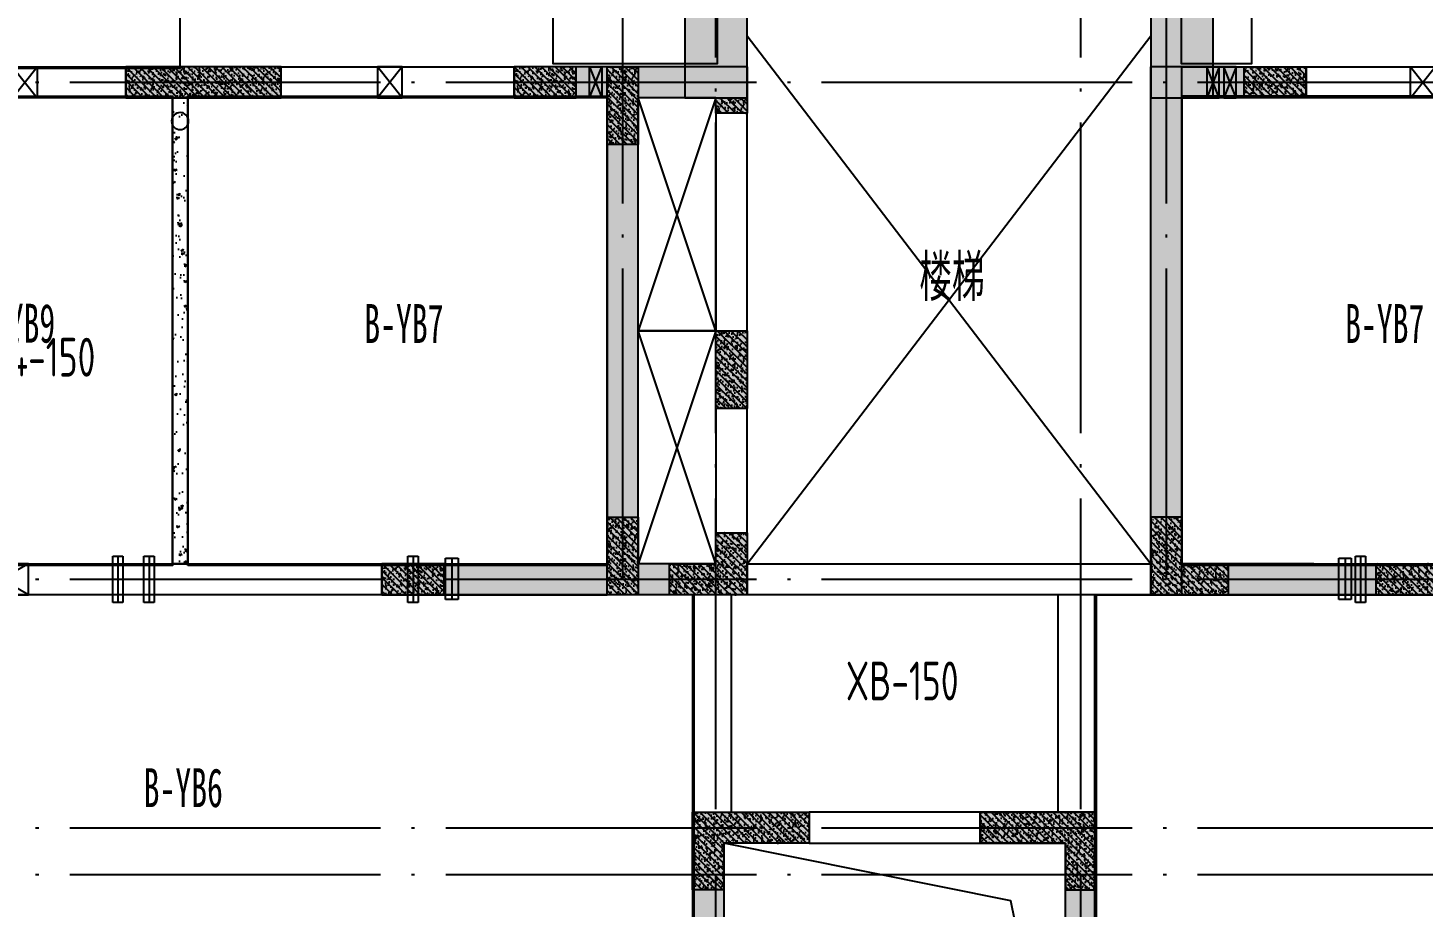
# Model space of a CAD drawing. Extents: x -3200781797 to -8106663, y 494714 to 1244925.
# Drawn here: x -8144930 to -8135948, y 689690 to 695351 of the extents above; entities that cross this region are included whole.
import ezdxf
from ezdxf.enums import TextEntityAlignment as Align
from ezdxf.xclip import XClip

# ---------------------------------------------------------------- set-up
doc = ezdxf.new("R2010")
doc.units = 0
doc.header["$LTSCALE"] = 1000
doc.header["$MEASUREMENT"] = 0
doc.header["$XCLIPFRAME"] = 0
for name, pattern in [('120-墙体$0$CENTER2', [1.125, 0.75, -0.125, 0.125, -0.125]), ('120-墙体$0$CONTINOUS', [0]), ('125-墙体$0$CENTER2', [1.125, 0.75, -0.125, 0.125, -0.125]), ('125-墙体$0$CONTINOUS', [0]), ('125-核心筒-首层南入$0$CONTINOUS', [0]), ('3#-轴线$0$DOTE', [2.42, 2, -0.2, 0.02, -0.2]), ('3#4#5#$0$DASH', [0.35, 0.25, -0.1])]:
    doc.linetypes.add(name, pattern=pattern)
for name, color, linetype in [('120-墙体$0$DUCT-排烟中心线', 5, '120-墙体$0$CENTER2'), ('120-墙体$0$DUCT-排烟管', 2, 'Continuous'), ('120-墙体$0$DUCT-送风中心线', 5, '120-墙体$0$CENTER2'), ('120-墙体$0$DUCT-送风管', 4, 'Continuous'), ('120-墙体$0$S-SLAB-HOLE', 5, 'Continuous'), ('120-墙体$0$S-WALL', 40, 'Continuous'), ('120-墙体$0$S-WALL-BEAM', 120, 'Continuous'), ('120-墙体$0$S-WALL-COLU', 252, '120-墙体$0$CONTINOUS'), ('120-墙体$0$S-WALL-COLU-HATC', 16, 'Continuous'), ('120-墙体$0$S-WALL-HATC', 253, 'Continuous'), ('120-墙体$0$提结构条件', 7, 'Continuous'), ('120-墙体$0$暖-首层和标准层暖通套管_TZ$0$H-暖洞-剪力墙', 6, 'Continuous'), ('120-墙体$0$暖-首层和标准层暖通套管_TZ$0$H-暖洞-穿梁', 3, 'Continuous'), ('125-墙体$0$DUCT-排烟中心线', 5, '125-墙体$0$CENTER2'), ('125-墙体$0$DUCT-排烟管', 2, 'Continuous'), ('125-墙体$0$DUCT-送风中心线', 5, '125-墙体$0$CENTER2'), ('125-墙体$0$DUCT-送风管', 4, 'Continuous'), ('125-墙体$0$S-WALL', 40, 'Continuous'), ('125-墙体$0$S-WALL-BEAM', 120, 'Continuous'), ('125-墙体$0$S-WALL-COLU', 252, '125-墙体$0$CONTINOUS'), ('125-墙体$0$S-WALL-COLU-HATC', 16, 'Continuous'), ('125-墙体$0$S-WALL-HATC', 253, 'Continuous'), ('125-墙体$0$提结构条件', 7, 'Continuous'), ('125-墙体$0$暖-首层和标准层暖通套管_TZ$0$H-暖洞-剪力墙', 6, 'Continuous'), ('125-墙体$0$暖-首层和标准层暖通套管_TZ$0$H-暖洞-穿梁', 3, 'Continuous'), ('125-核心筒-首层南入$0$S-COLU', 252, 'Continuous'), ('125-核心筒-首层南入$0$S-COLU-HATC', 16, 'Continuous'), ('125-核心筒-首层南入$0$S-SLAB-HOLE', 5, 'Continuous'), ('125-核心筒-首层南入$0$S-WALL', 40, 'Continuous'), ('125-核心筒-首层南入$0$S-WALL-BEAM', 120, 'Continuous'), ('125-核心筒-首层南入$0$S-WALL-COLU', 252, '125-核心筒-首层南入$0$CONTINOUS'), ('125-核心筒-首层南入$0$S-WALL-COLU-HATC', 16, 'Continuous'), ('125-核心筒-首层南入$0$S-WALL-HATC', 253, 'Continuous'), ('3#-轴线$0$A-ANNO-DOTE', 10, '3#-轴线$0$DOTE'), ('3#4#5#$0$PC-SLAB', 6, '3#4#5#$0$DASH'), ('3#4#5#$0$S-ANNO-TEXT', 7, 'Continuous'), ('3#4#5#$0$S-PC-SLAB', 6, 'Continuous'), ('3#4#5#$0$S-WALL-HATC', 253, 'Continuous'), ('3#4#5#模板$0$S-SLAB-TEXT', 120, 'Continuous'), ('3#4#5#模板$0$提结构条件', 7, 'Continuous'), ('3#4#5#模板$0$暖-首层和标准层暖通套管_TZ$0$H-暖洞-穿梁', 3, 'Continuous'), ('4#-1F$0$S-SLAB-TEXT', 120, 'Continuous')]:
    doc.layers.add(name, color=color, linetype=linetype)
doc.styles.add('3#4#5#$0$外部参照 1$0$宋体', font='', dxfattribs={"width": 0.8})
doc.styles.add('3#4#5#模板$0$TSSD_Rein', font='tssdeng.shx', dxfattribs={"width": 0.7, "bigfont": 'hztxt.shx'})
doc.styles.add('4#-1F$0$TSSD_Rein', font='tssdeng.shx', dxfattribs={"width": 0.7, "bigfont": 'hztxt.shx'})
doc.styles.get('3#4#5#$0$外部参照 1$0$宋体').set_extended_font_data('SimSun')

# ---------------------------------------------------------------- blocks, each defined once
blk = doc.blocks.new('3#4#5#模板$0$banhou-1')
at = {"layer": '3#4#5#模板$0$S-SLAB-TEXT', "style": '3#4#5#模板$0$TSSD_Rein', "width": 0.7}
for s, p in [('DLB4-150', (86001, 30517.2)), ('XB-150', (91797.2, 28432.6))]:
    blk.add_text(s, height=250, dxfattribs=at).set_placement(p, align=Align.BOTTOM_LEFT)
blk = doc.blocks.new('3#4#5#模板$0$tretyyt')
at = {"layer": '3#4#5#模板$0$暖-首层和标准层暖通套管_TZ$0$H-暖洞-穿梁', "color": 5}
for p, q in [((52498, 59304.6), (52298, 59384.6)), ((52298, 59304.6), (52498, 59384.6))]:
    blk.add_line(p, q, dxfattribs=at)
blk.add_lwpolyline([(52498, 59304.6), (52498, 59384.6), (52298, 59384.6), (52298, 59304.6)], close=True, dxfattribs=at)
blk = doc.blocks.new('3#4#5#$0$3#首层顶悬挑板')
at = {"layer": '3#4#5#$0$S-PC-SLAB'}
for points in [[(30310.4, 1539.9), (29250.7, 1539.9), (29250.7, 10), (30310.4, 10)], [(33750.7, 1539.9), (33290.2, 1539.9), (33295.3, 9.8), (33750.7, 9.8)]]:
    blk.add_lwpolyline(points, close=True, dxfattribs=at)
blk.add_lwpolyline([(21600.5, 1490), (21600.5, -20), (26850.5, -20), (26850.5, 840, 0.414155), (26200.5, 1489.8)], format="xyb", close=True, dxfattribs=at)
blk = doc.blocks.new('3#4#5#$0$ban3')
at = {"layer": '3#4#5#$0$S-WALL-HATC', "ltscale": 100}
h = blk.add_hatch(dxfattribs=at)
h.set_pattern_fill('AR-CONC', color=256, scale=25, angle=-270, style=0)
h.set_pattern_definition([(140, (0, 0), (15.688034, 179.315046), [18.75, -206.25]), (85, (0, 0), (-188.04803, -34.68783), [15, -165]), (190.4514, (1.3, 14.94), (-172.359886, 144.627345), [15.93505, -175.28553]), (136.1842, (-50, 0), (41.37975, 266.81026), [28.125, -309.375]), (186.6356, (-46.55, 22.23), (-243.52947, 233.66568), [23.90257, -262.92825]), (81.1842, (-50, 0), (-243.52965, 233.66549), [22.5, -247.5]), (111, (-37.5, 25), (100.654723, 149.226763), [18.75, -206.25]), (56, (-37.5, 25), (-181.28751, 60.82883), [15, -165]), (161.4514, (-29.11, 37.44), (-80.632624, 210.05566), [15.93505, -175.28553]), (127.5, (0, 0), (-83.2234635, 3.039964), [0, -163, 0, -167.5, 0, -165.625]), (97.5, (0, 0), (-98.602928, 65.767384), [0, -95.5, 0, -159.25, 0, -63.125]), (57.5, (0, -55.75), (5.638718, 133.455609), [0, -62.5, 0, -195, 0, -258.75]), (47.5, (0, -80.75), (-25.026246, 145.796542), [0, -81.25, 0, -129.5, 0, -183.75])])
h.paths.add_polyline_path([(-216732, 412975), (-216832, 412975), (-216832, 409975), (-216732, 409975)])
h.paths.add_polyline_path([(-214532, 412975), (-214632, 412975), (-214632, 409975), (-214532, 409975)])
at = {"layer": '3#4#5#$0$S-PC-SLAB'}
for points in [[(-216832, 409965), (-216832, 412985), (-219532, 412985), (-219532, 409965)], [(-214632, 409965), (-214632, 412985), (-216732, 412985), (-216732, 409965)], [(-214472, 407375), (-220092, 407375), (-220092, 409775), (-214472, 409775)]]:
    blk.add_lwpolyline(points, close=True, dxfattribs=at)
at = {"layer": '3#4#5#$0$S-WALL-HATC', "ltscale": 100}
blk.add_lwpolyline([(-216732, 409975), (-216732, 412975), (-216832, 412975), (-216832, 409975)], close=True, dxfattribs=at)
blk = doc.blocks.new('3#4#5#$0$ban111')
at = {"layer": '3#4#5#$0$S-PC-SLAB'}
for points in [[(-225932, 409965), (-225932, 412985), (-223232, 412985), (-223232, 409965)], [(-228292, 407375), (-222672, 407375), (-222672, 409775), (-228292, 409775)]]:
    blk.add_lwpolyline(points, close=True, dxfattribs=at)
blk = doc.blocks.new('3#4#5#$0$5#')
at = {"layer": '3#4#5#$0$S-ANNO-TEXT', "xscale": -1}
for name, p in [('3#4#5#$0$ban3', (-43034.9, -247400.5)), ('3#4#5#$0$ban111', (-43035.7, -247400))]:
    blk.add_blockref(name, p, dxfattribs=at)
at = {"layer": '3#4#5#$0$PC-SLAB', "linetype": 'ByBlock', "style": '3#4#5#$0$外部参照 1$0$宋体', "width": 0.6}
for s, p in [('B-YB9', (172688, 164121.6)), ('B-YB7', (175188, 164121.6)), ('B-YB7', (181502.3, 164121.6)), ('B-YB6', (173767.3, 161131.2))]:
    blk.add_text(s, height=250, dxfattribs=at).set_placement(p, align=Align.MIDDLE)
blk = doc.blocks.new('3#-轴线')
at = {"layer": '3#-轴线$0$A-ANNO-DOTE'}
for points in [[(29600, -3200), (29600, 5500)], [(30200, -7100), (30200, 5500)], [(32550, -7100), (32550, 5500)], [(33100, -3200), (33100, 5500)], [(-3000, 0), (44800, 0)], [(-3000, -3200), (44800, -3200)], [(-3000, -4800), (44800, -4800)], [(-3000, -5100), (44800, -5100)]]:
    blk.add_lwpolyline(points, dxfattribs=at)
blk = doc.blocks.new('125-墙体$0$retert')
at = {"layer": '125-墙体$0$暖-首层和标准层暖通套管_TZ$0$H-暖洞-剪力墙'}
for p, q in [((55012.6, 61028.7), (54812.7, 61187.7)), ((54812.7, 61028.7), (55012.6, 61187.7))]:
    blk.add_line(p, q, dxfattribs=at)
blk.add_lwpolyline([(55012.6, 61028.7), (55012.6, 61187.7), (54812.7, 61187.7), (54812.7, 61028.7)], close=True, dxfattribs=at)
blk = doc.blocks.new('125-墙体$0$ewrewr')
at = {"layer": '125-墙体$0$暖-首层和标准层暖通套管_TZ$0$H-暖洞-穿梁', "color": 2}
for p, q in [((54898, 62306.1), (54818, 62106.1)), ((54898, 62106.1), (54818, 62306.1))]:
    blk.add_line(p, q, dxfattribs=at)
blk.add_lwpolyline([(54898, 62306.1), (54818, 62306.1), (54818, 62106.1), (54898, 62106.1)], close=True, dxfattribs=at)
blk = doc.blocks.new('125-墙体$0$tretyyt')
at = {"layer": '125-墙体$0$暖-首层和标准层暖通套管_TZ$0$H-暖洞-穿梁', "color": 5}
for p, q in [((52498, 59279.6), (52298, 59359.6)), ((52298, 59279.6), (52498, 59359.6))]:
    blk.add_line(p, q, dxfattribs=at)
blk.add_lwpolyline([(52498, 59279.6), (52498, 59359.6), (52298, 59359.6), (52298, 59279.6)], close=True, dxfattribs=at)
blk = doc.blocks.new('125-墙体$0$rtret')
at = {"layer": '125-墙体$0$暖-首层和标准层暖通套管_TZ$0$H-暖洞-穿梁', "color": 3}
for p, q in [((53777.5, 61921.5), (53618.5, 61721.5)), ((53777.5, 61721.5), (53618.5, 61921.5))]:
    blk.add_line(p, q, dxfattribs=at)
blk.add_lwpolyline([(53777.5, 61921.5), (53618.5, 61921.5), (53618.5, 61721.5), (53777.5, 61721.5)], close=True, dxfattribs=at)
blk = doc.blocks.new('125-墙体$0$she')
at = {"layer": '125-墙体$0$DUCT-排烟中心线'}
for p, q in [((1247.7, -3050.7), (1247.7, -3349.3)), ((5300, -3050.7), (5300, -3349.3)), ((5500, -3050.7), (5500, -3349.3)), ((7449.8, -3050.7), (7449.8, -3349.3)), ((3300.7, -3900), (3599.3, -3900)), ((3300.7, -4100), (3599.3, -4100))]:
    blk.add_line(p, q, dxfattribs=at)
at = {"layer": '125-墙体$0$DUCT-排烟管'}
for p, q in [((1215.2, -3050.7), (1215.2, -3349.3)), ((1280.2, -3050.7), (1215.2, -3050.7)), ((1280.2, -3349.3), (1280.2, -3050.7)), ((5267.5, -3050.7), (5267.5, -3349.3)), ((5332.5, -3050.7), (5267.5, -3050.7)), ((5332.5, -3349.3), (5332.5, -3050.7)), ((5467.5, -3050.7), (5467.5, -3349.3)), ((5532.5, -3050.7), (5467.5, -3050.7)), ((5532.5, -3349.3), (5532.5, -3050.7)), ((7482.3, -3349.3), (7482.3, -3050.7)), ((1215.2, -3349.3), (1280.2, -3349.3)), ((5267.5, -3349.3), (5332.5, -3349.3)), ((5467.5, -3349.3), (5532.5, -3349.3)), ((7417.3, -3349.3), (7482.3, -3349.3)), ((3599.3, -3867.5), (3300.7, -3867.5)), ((3300.7, -3867.5), (3300.7, -3932.5)), ((3300.7, -3932.5), (3599.3, -3932.5)), ((3599.3, -3932.5), (3599.3, -3867.5)), ((3599.3, -4067.5), (3300.7, -4067.5)), ((3300.7, -4067.5), (3300.7, -4132.5)), ((3599.3, -4132.5), (3599.3, -4067.5)), ((3300.7, -4132.5), (3599.3, -4132.5))]:
    blk.add_line(p, q, dxfattribs=at)
at = {"layer": '125-墙体$0$DUCT-送风中心线'}
for p, q in [((1447.7, -3063.7), (1447.7, -3331)), ((1647.7, -3063.7), (1647.7, -3331)), ((7549.8, -3063.7), (7549.8, -3331))]:
    blk.add_line(p, q, dxfattribs=at)
at = {"layer": '125-墙体$0$DUCT-送风管'}
for p, q in [((1407.7, -3063.7), (1407.7, -3331)), ((1487.7, -3063.7), (1407.7, -3063.7)), ((1487.7, -3331), (1487.7, -3063.7)), ((7509.8, -3063.7), (7509.8, -3331)), ((7589.8, -3331), (7589.8, -3063.7)), ((1407.7, -3331), (1487.7, -3331)), ((7509.8, -3331), (7589.8, -3331))]:
    blk.add_line(p, q, dxfattribs=at)
at = {"layer": '125-墙体$0$提结构条件', "color": 3}
for p, q in [((1607.7, -3063.7), (1607.7, -3331)), ((1687.7, -3063.7), (1607.7, -3063.7)), ((1687.7, -3331), (1687.7, -3063.7)), ((1607.7, -3331), (1687.7, -3331))]:
    blk.add_line(p, q, dxfattribs=at)
at = {"layer": '125-墙体$0$暖-首层和标准层暖通套管_TZ$0$H-暖洞-穿梁', "color": 6}
for p, q in [((4723.8, -3100), (4373.8, -3300)), ((4723.8, -3300), (4373.8, -3100))]:
    blk.add_line(p, q, dxfattribs=at)
blk.add_lwpolyline([(4723.8, -3100), (4373.8, -3100), (4373.8, -3300), (4723.8, -3300)], close=True, dxfattribs=at)
at = {"layer": '125-墙体$0$提结构条件', "xscale": -1}
blk.add_blockref('125-墙体$0$ewrewr', (58833, -62206.1), dxfattribs=at)
at = {"layer": '125-墙体$0$提结构条件', "xscale": -1, "rotation": 270}
for name, p in [('125-墙体$0$retert', (-56408.2, -54912.7)), ('125-墙体$0$tretyyt', (-50919.6, -52398))]:
    blk.add_blockref(name, p, dxfattribs=at)
at = {"layer": '125-墙体$0$提结构条件'}
blk.add_blockref('125-墙体$0$rtret', (-46648, -61821.5), dxfattribs=at)
blk = doc.blocks.new('125-墙体')
at = {"layer": '125-墙体$0$S-WALL-COLU-HATC'}
h = blk.add_hatch(dxfattribs=at)
h.set_pattern_fill('AR-CONC', color=256, scale=10)
h.set_pattern_definition([(50, (29394.36, -241007.814), (71.726018, -6.275213), [7.5, -82.5]), (355, (29394.36, -241007.814), (-13.875133, 75.219213), [6, -66]), (100.4514, (29400.34, -241008.34), (57.850938, 68.943954), [6.37402, -70.114211]), (46.1842, (29394.36, -240987.81), (106.724105, -16.5519), [11.25, -123.75]), (96.6356, (29403.26, -240989.19), (93.46627, 97.411787), [9.56103, -105.1713]), (351.1842, (29394.36, -240987.81), (93.466195, 97.41186), [9, -99]), (21, (29404.36, -240992.814), (59.690705, -40.261889), [7.5, -82.5]), (326, (29404.36, -240992.814), (24.331533, 72.515005), [6, -66]), (71.4514, (29409.34, -240996.17), (84.022263, 32.25305), [6.37402, -70.114211]), (37.5, (29394.362, -241007.814), (1.2159855, 33.2893854), [0, -65.2, 0, -67, 0, -66.25]), (7.5, (29394.362, -241007.814), (26.306954, 39.441171), [0, -38.2, 0, -63.7, 0, -25.25]), (327.5, (29372.062, -241007.814), (53.3822436, -2.2554872), [0, -25, 0, -78, 0, -103.5]), (317.5, (29362.062, -241007.814), (58.318617, 10.010498), [0, -32.5, 0, -51.8, 0, -73.5])])
h.paths.add_polyline_path([(8200, -100), (8200, 100), (7800, 100), (7800, -100)])
h = blk.add_hatch(dxfattribs=at)
h.set_pattern_fill('ANSI31', color=256, scale=250, style=0)
h.set_pattern_definition([(45, (29394.362, -241007.814), (-22.097087, 22.097087), [])])
h.paths.add_polyline_path([(8200, 100), (8200, -100), (7800, -100), (7800, 100)])
h = blk.add_hatch(dxfattribs=at)
h.set_pattern_fill('AR-CONC', color=256, scale=10)
h.set_pattern_definition([(50, (16440.73, -244207.814), (71.726018, -6.275213), [7.5, -82.5]), (355, (16440.73, -244207.814), (-13.875133, 75.219213), [6, -66]), (100.4514, (16446.705, -244208.34), (57.850938, 68.943954), [6.37402, -70.114211]), (46.1842, (16440.73, -244187.81), (106.724105, -16.5519), [11.25, -123.75]), (96.6356, (16449.62, -244189.19), (93.46627, 97.411787), [9.56103, -105.1713]), (351.1842, (16440.73, -244187.81), (93.466195, 97.41186), [9, -99]), (21, (16450.73, -244192.814), (59.690705, -40.261889), [7.5, -82.5]), (326, (16450.73, -244192.814), (24.331533, 72.515005), [6, -66]), (71.4514, (16455.7, -244196.17), (84.022263, 32.25305), [6.37402, -70.114211]), (37.5, (16440.728, -244207.814), (1.2159855, 33.2893854), [0, -65.2, 0, -67, 0, -66.25]), (7.5, (16440.728, -244207.814), (26.306954, 39.441171), [0, -38.2, 0, -63.7, 0, -25.25]), (327.5, (16418.428, -244207.814), (53.3822436, -2.2554872), [0, -25, 0, -78, 0, -103.5]), (317.5, (16408.43, -244207.814), (58.318617, 10.010498), [0, -32.5, 0, -51.8, 0, -73.5])])
h.paths.add_polyline_path([(7350, -3300), (7350, -3100), (6950, -3100), (6950, -3300)])
h = blk.add_hatch(dxfattribs=at)
h.set_pattern_fill('ANSI31', color=256, scale=250, style=0)
h.set_pattern_definition([(45, (16440.728, -244207.814), (-22.097087, 22.097087), [])])
h.paths.add_polyline_path([(7350, -3100), (6950, -3100), (6950, -3300), (7350, -3300)])
at = {"layer": '125-墙体$0$S-WALL-HATC'}
for points in [[(8600, -100), (8600, 100), (7800, 100), (7800, -100)], [(7750, -3100), (6950, -3100), (6950, -3300), (7750, -3300)], [(7750, -3100), (7750, -3300), (8600, -3300), (8600, -3100)]]:
    blk.add_hatch(color=256, dxfattribs=at).paths.add_polyline_path(points)
at = {"layer": '125-墙体$0$DUCT-排烟管'}
for p, q in [((7417.3, -3050.7), (7417.3, -3349.3)), ((7482.3, -3050.7), (7417.3, -3050.7))]:
    blk.add_line(p, q, dxfattribs=at)
at = {"layer": '125-墙体$0$DUCT-送风管'}
blk.add_line((7589.8, -3063.7), (7509.8, -3063.7), dxfattribs=at)
at = {"layer": '125-墙体$0$S-WALL'}
for p, q in [((7750, -3100), (6950, -3100)), ((7350, -3100), (7250, -3100)), ((7448, -3300), (7448, -3100)), ((7750, -3100), (8600, -3100)), ((6950, -3300), (7750, -3300)), ((7250, -3300), (7350, -3300)), ((7750, -3300), (8600, -3300))]:
    blk.add_line(p, q, dxfattribs=at)
blk.add_lwpolyline([(8600, -100), (8600, 100), (7800, 100), (7800, -100), (8600, -100)], close=True, dxfattribs=at)
at = {"layer": '125-墙体$0$S-WALL-BEAM'}
blk.add_lwpolyline([(6300, 100), (6300, -100), (7800, -100), (7800, 100)], close=True, dxfattribs=at)
at = {"layer": '125-墙体$0$S-WALL-COLU', "lineweight": -2}
for points in [[(8200, -100), (8200, 100), (7800, 100), (7800, -100)], [(7350, -3300), (7350, -3100), (6950, -3100), (6950, -3300)]]:
    blk.add_lwpolyline(points, close=True, dxfattribs=at)
blk.add_blockref('125-墙体$0$she', (0, 0))
blk = doc.blocks.new('125-核心筒-首层南入')
at = {"layer": '125-核心筒-首层南入$0$S-COLU-HATC'}
h = blk.add_hatch(color=256, dxfattribs=at)
h.dxf.hatch_style = 1
h.paths.add_polyline_path([(-2050, 7800), (-1650, 7800), (-1650, 7000), (-2050, 7000)])
h = blk.add_hatch(color=256, dxfattribs=at)
h.dxf.hatch_style = 1
h.paths.add_polyline_path([(950, 7800), (1350, 7800), (1350, 7000), (950, 7000)])
at = {"layer": '125-核心筒-首层南入$0$S-WALL-COLU-HATC'}
h = blk.add_hatch(dxfattribs=at)
h.set_pattern_fill('AR-CONC', color=256, scale=10)
h.set_pattern_definition([(50, (14087.076, -230457.834), (71.726018, -6.275213), [7.5, -82.5]), (355, (14087.076, -230457.83), (-13.875133, 75.219213), [6, -66]), (100.4514, (14093.05, -230458.36), (57.850938, 68.943954), [6.37402, -70.114211]), (46.1842, (14087.08, -230437.83), (106.724105, -16.5519), [11.25, -123.75]), (96.6356, (14095.97, -230439.21), (93.46627, 97.411787), [9.56103, -105.1713]), (351.1842, (14087.08, -230437.83), (93.466195, 97.41186), [9, -99]), (21, (14097.076, -230442.834), (59.690705, -40.261889), [7.5, -82.5]), (326, (14097.076, -230442.83), (24.331533, 72.515005), [6, -66]), (71.4514, (14102.05, -230446.19), (84.022263, 32.25305), [6.37402, -70.114211]), (37.5, (14087.076, -230457.834), (1.2159855, 33.2893854), [0, -65.2, 0, -67, 0, -66.25]), (7.5, (14087.076, -230457.834), (26.306954, 39.441171), [0, -38.2, 0, -63.7, 0, -25.25]), (327.5, (14064.776, -230457.834), (53.3822436, -2.2554872), [0, -25, 0, -78, 0, -103.5]), (317.5, (14054.776, -230457.834), (58.318617, 10.010498), [0, -32.5, 0, -51.8, 0, -73.5])])
h.paths.add_polyline_path([(1850, 7200), (1650, 7200), (1650, 6700), (1850, 6700)])
h = blk.add_hatch(dxfattribs=at)
h.set_pattern_fill('ANSI31', color=256, scale=250, style=0)
h.set_pattern_definition([(45, (14087.076, -230457.834), (-22.097087, 22.097087), [])])
h.paths.add_polyline_path([(1850, 7200), (1650, 7200), (1650, 6700), (1850, 6700)])
h = blk.add_hatch(dxfattribs=at)
h.set_pattern_fill('AR-CONC', color=256, scale=10)
h.set_pattern_definition([(50, (13387.076, -230657.834), (71.726018, -6.275213), [7.5, -82.5]), (355, (13387.076, -230657.83), (-13.875133, 75.219213), [6, -66]), (100.4514, (13393.05, -230658.36), (57.850938, 68.943954), [6.37402, -70.114211]), (46.1842, (13387.08, -230637.83), (106.724105, -16.5519), [11.25, -123.75]), (96.6356, (13395.97, -230639.21), (93.46627, 97.411787), [9.56103, -105.1713]), (351.1842, (13387.08, -230637.83), (93.466195, 97.41186), [9, -99]), (21, (13397.076, -230642.834), (59.690705, -40.261889), [7.5, -82.5]), (326, (13397.076, -230642.83), (24.331533, 72.515005), [6, -66]), (71.4514, (13402.05, -230646.19), (84.022263, 32.25305), [6.37402, -70.114211]), (37.5, (13387.076, -230657.834), (1.2159855, 33.2893854), [0, -65.2, 0, -67, 0, -66.25]), (7.5, (13387.076, -230657.834), (26.306954, 39.441171), [0, -38.2, 0, -63.7, 0, -25.25]), (327.5, (13364.776, -230657.834), (53.3822436, -2.2554872), [0, -25, 0, -78, 0, -103.5]), (317.5, (13354.776, -230657.834), (58.318617, 10.010498), [0, -32.5, 0, -51.8, 0, -73.5])])
h.paths.add_polyline_path([(1150, 7000), (950, 7000), (950, 6900), (1150, 6900)])
h = blk.add_hatch(dxfattribs=at)
h.set_pattern_fill('ANSI31', color=256, scale=250, style=0)
h.set_pattern_definition([(45, (13387.076, -230657.834), (-22.097087, 22.097087), [])])
h.paths.add_polyline_path([(950, 6900), (1150, 6900), (1150, 7000), (950, 7000)])
h = blk.add_hatch(dxfattribs=at)
h.set_pattern_fill('AR-CONC', color=256, scale=10)
h.set_pattern_definition([(50, (13387.076, -232307.834), (71.726018, -6.275213), [7.5, -82.5]), (355, (13387.076, -232307.83), (-13.875133, 75.219213), [6, -66]), (100.4514, (13393.05, -232308.36), (57.850938, 68.943954), [6.37402, -70.114211]), (46.1842, (13387.08, -232287.83), (106.724105, -16.5519), [11.25, -123.75]), (96.6356, (13395.97, -232289.21), (93.46627, 97.411787), [9.56103, -105.1713]), (351.1842, (13387.08, -232287.83), (93.466195, 97.41186), [9, -99]), (21, (13397.076, -232292.834), (59.690705, -40.261889), [7.5, -82.5]), (326, (13397.076, -232292.83), (24.331533, 72.515005), [6, -66]), (71.4514, (13402.05, -232296.19), (84.022263, 32.25305), [6.37402, -70.114211]), (37.5, (13387.076, -232307.834), (1.2159855, 33.2893854), [0, -65.2, 0, -67, 0, -66.25]), (7.5, (13387.076, -232307.834), (26.306954, 39.441171), [0, -38.2, 0, -63.7, 0, -25.25]), (327.5, (13364.776, -232307.834), (53.3822436, -2.2554872), [0, -25, 0, -78, 0, -103.5]), (317.5, (13354.776, -232307.834), (58.318617, 10.010498), [0, -32.5, 0, -51.8, 0, -73.5])])
h.paths.add_polyline_path([(1150, 5500), (950, 5500), (950, 5000), (1150, 5000)])
h = blk.add_hatch(dxfattribs=at)
h.set_pattern_fill('ANSI31', color=256, scale=250, style=0)
h.set_pattern_definition([(45, (13387.076, -232307.834), (-22.097087, 22.097087), [])])
h.paths.add_polyline_path([(950, 5500), (1150, 5500), (1150, 5000), (950, 5000)])
h = blk.add_hatch(dxfattribs=at)
h.set_pattern_fill('AR-CONC', color=256, scale=10)
h.set_pattern_definition([(50, (15689.61, -237762.724), (71.726018, -6.275213), [7.5, -82.5]), (355, (15689.61, -237762.72), (-13.875133, 75.219213), [6, -66]), (100.4514, (15695.59, -237763.246), (57.850938, 68.943954), [6.37402, -70.114211]), (46.1842, (15689.61, -237742.72), (106.724105, -16.5519), [11.25, -123.75]), (96.6356, (15698.5, -237744.1), (93.46627, 97.411787), [9.56103, -105.1713]), (351.1842, (15689.61, -237742.72), (93.466195, 97.41186), [9, -99]), (21, (15699.61, -237747.724), (59.690705, -40.261889), [7.5, -82.5]), (326, (15699.61, -237747.72), (24.331533, 72.515005), [6, -66]), (71.4514, (15704.586, -237751.08), (84.022263, 32.25305), [6.37402, -70.114211]), (37.5, (15689.611, -237762.724), (1.2159855, 33.2893854), [0, -65.2, 0, -67, 0, -66.25]), (7.5, (15689.61, -237762.724), (26.306954, 39.441171), [0, -38.2, 0, -63.7, 0, -25.25]), (327.5, (15667.311, -237762.724), (53.3822436, -2.2554872), [0, -25, 0, -78, 0, -103.5]), (317.5, (15657.31, -237762.724), (58.318617, 10.010498), [0, -32.5, 0, -51.8, 0, -73.5])])
h.paths.add_polyline_path([(-1850, 4000), (-1850, 4300), (-1650, 4300), (-1650, 3800), (-2150, 3800), (-2150, 4000)])
h = blk.add_hatch(dxfattribs=at)
h.set_pattern_fill('ANSI31', color=256, scale=250, style=0)
h.set_pattern_definition([(45, (15689.61, -237762.724), (-22.097087, 22.097087), [])])
h.paths.add_polyline_path([(-1850, 4000), (-1850, 4300), (-1650, 4300), (-1650, 3800), (-2150, 3800), (-2150, 4000)])
h = blk.add_hatch(dxfattribs=at)
h.set_pattern_fill('AR-CONC', color=256, scale=10)
h.set_pattern_definition([(50, (14087.076, -233457.834), (71.726018, -6.275213), [7.5, -82.5]), (355, (14087.076, -233457.83), (-13.875133, 75.219213), [6, -66]), (100.4514, (14093.05, -233458.36), (57.850938, 68.943954), [6.37402, -70.114211]), (46.1842, (14087.08, -233437.83), (106.724105, -16.5519), [11.25, -123.75]), (96.6356, (14095.97, -233439.21), (93.46627, 97.411787), [9.56103, -105.1713]), (351.1842, (14087.08, -233437.83), (93.466195, 97.41186), [9, -99]), (21, (14097.076, -233442.834), (59.690705, -40.261889), [7.5, -82.5]), (326, (14097.076, -233442.83), (24.331533, 72.515005), [6, -66]), (71.4514, (14102.05, -233446.19), (84.022263, 32.25305), [6.37402, -70.114211]), (37.5, (14087.076, -233457.834), (1.2159855, 33.2893854), [0, -65.2, 0, -67, 0, -66.25]), (7.5, (14087.076, -233457.834), (26.306954, 39.441171), [0, -38.2, 0, -63.7, 0, -25.25]), (327.5, (14064.776, -233457.834), (53.3822436, -2.2554872), [0, -25, 0, -78, 0, -103.5]), (317.5, (14054.776, -233457.834), (58.318617, 10.010498), [0, -32.5, 0, -51.8, 0, -73.5])])
h.paths.add_polyline_path([(1850, 4300), (1650, 4300), (1650, 3800), (1850, 3800)])
h = blk.add_hatch(dxfattribs=at)
h.set_pattern_fill('ANSI31', color=256, scale=250, style=0)
h.set_pattern_definition([(45, (14087.076, -233457.834), (-22.097087, 22.097087), [])])
h.paths.add_polyline_path([(1850, 4300), (1650, 4300), (1650, 3800), (1850, 3800)])
h = blk.add_hatch(dxfattribs=at)
h.set_pattern_fill('AR-CONC', color=256, scale=10)
h.set_pattern_definition([(50, (16687.05, -238136.99), (71.726018, -6.275213), [7.5, -82.5]), (355, (16687.05, -238136.99), (-13.875133, 75.219213), [6, -66]), (100.4514, (16693.03, -238137.51), (57.850938, 68.943954), [6.37402, -70.114211]), (46.1842, (16687.05, -238116.99), (106.724105, -16.5519), [11.25, -123.75]), (96.6356, (16695.95, -238118.37), (93.46627, 97.411787), [9.56103, -105.1713]), (351.1842, (16687.05, -238116.99), (93.466195, 97.41186), [9, -99]), (21, (16697.05, -238121.99), (59.690705, -40.261889), [7.5, -82.5]), (326, (16697.05, -238121.99), (24.331533, 72.515005), [6, -66]), (71.4514, (16702.03, -238125.345), (84.022263, 32.25305), [6.37402, -70.114211]), (37.5, (16687.052, -238136.99), (1.2159855, 33.2893854), [0, -65.2, 0, -67, 0, -66.25]), (7.5, (16687.052, -238136.99), (26.306954, 39.441171), [0, -38.2, 0, -63.7, 0, -25.25]), (327.5, (16664.752, -238136.99), (53.3822436, -2.2554872), [0, -25, 0, -78, 0, -103.5]), (317.5, (16654.752, -238136.99), (58.318617, 10.010498), [0, -32.5, 0, -51.8, 0, -73.5])])
h.paths.add_polyline_path([(1150, 4000), (1150, 4200), (950, 4200), (950, 3800), (1450, 3800), (1450, 4000)])
h = blk.add_hatch(dxfattribs=at)
h.set_pattern_fill('ANSI31', color=256, scale=250, style=0)
h.set_pattern_definition([(45, (16687.052, -238136.99), (-22.097087, 22.097087), [])])
h.paths.add_polyline_path([(1150, 4000), (1150, 4200), (950, 4200), (950, 3800), (1450, 3800), (1450, 4000)])
h = blk.add_hatch(dxfattribs=at)
h.set_pattern_fill('AR-CONC', color=256, scale=10)
h.set_pattern_definition([(50, (14437.05, -238295.61), (71.726018, -6.275213), [7.5, -82.5]), (355, (14437.05, -238295.61), (-13.875133, 75.219213), [6, -66]), (100.4514, (14443.03, -238296.135), (57.850938, 68.943954), [6.37402, -70.114211]), (46.1842, (14437.05, -238275.61), (106.724105, -16.5519), [11.25, -123.75]), (96.6356, (14445.95, -238276.99), (93.46627, 97.411787), [9.56103, -105.1713]), (351.1842, (14437.05, -238275.61), (93.466195, 97.41186), [9, -99]), (21, (14447.05, -238280.61), (59.690705, -40.261889), [7.5, -82.5]), (326, (14447.05, -238280.61), (24.331533, 72.515005), [6, -66]), (71.4514, (14452.03, -238283.97), (84.022263, 32.25305), [6.37402, -70.114211]), (37.5, (14437.052, -238295.612), (1.2159855, 33.2893854), [0, -65.2, 0, -67, 0, -66.25]), (7.5, (14437.052, -238295.612), (26.306954, 39.441171), [0, -38.2, 0, -63.7, 0, -25.25]), (327.5, (14414.752, -238295.612), (53.3822436, -2.2554872), [0, -25, 0, -78, 0, -103.5]), (317.5, (14404.752, -238295.612), (58.318617, 10.010498), [0, -32.5, 0, -51.8, 0, -73.5])])
h.paths.add_polyline_path([(-1100, 2200), (-1100, 1900), (-1300, 1900), (-1300, 2400), (-550, 2400), (-550, 2200)])
h = blk.add_hatch(dxfattribs=at)
h.set_pattern_fill('ANSI31', color=256, scale=250, style=0)
h.set_pattern_definition([(45, (14437.052, -238295.612), (-22.097087, 22.097087), [])])
h.paths.add_polyline_path([(-1100, 2200), (-1100, 1900), (-1300, 1900), (-1300, 2400), (-550, 2400), (-550, 2200)])
h = blk.add_hatch(dxfattribs=at)
h.set_pattern_fill('AR-CONC', color=256, scale=10)
h.set_pattern_definition([(50, (18639.61, -238707.81), (71.726018, -6.275213), [7.5, -82.5]), (355, (18639.61, -238707.81), (-13.875133, 75.219213), [6, -66]), (100.4514, (18645.59, -238708.334), (57.850938, 68.943954), [6.37402, -70.114211]), (46.1842, (18639.61, -238687.81), (106.724105, -16.5519), [11.25, -123.75]), (96.6356, (18648.5, -238689.19), (93.46627, 97.411787), [9.56103, -105.1713]), (351.1842, (18639.61, -238687.81), (93.466195, 97.41186), [9, -99]), (21, (18649.61, -238692.81), (59.690705, -40.261889), [7.5, -82.5]), (326, (18649.61, -238692.81), (24.331533, 72.515005), [6, -66]), (71.4514, (18654.586, -238696.166), (84.022263, 32.25305), [6.37402, -70.114211]), (37.5, (18639.611, -238707.81), (1.2159855, 33.2893854), [0, -65.2, 0, -67, 0, -66.25]), (7.5, (18639.61, -238707.81), (26.306954, 39.441171), [0, -38.2, 0, -63.7, 0, -25.25]), (327.5, (18617.311, -238707.81), (53.3822436, -2.2554872), [0, -25, 0, -78, 0, -103.5]), (317.5, (18607.31, -238707.81), (58.318617, 10.010498), [0, -32.5, 0, -51.8, 0, -73.5])])
h.paths.add_polyline_path([(1100, 2200), (1100, 1900), (1300, 1900), (1300, 2400), (550, 2400), (550, 2200)])
h = blk.add_hatch(dxfattribs=at)
h.set_pattern_fill('ANSI31', color=256, scale=250, style=0)
h.set_pattern_definition([(45, (18639.61, -238707.81), (-22.097087, 22.097087), [])])
h.paths.add_polyline_path([(1100, 2200), (1100, 1900), (1300, 1900), (1300, 2400), (550, 2400), (550, 2200)])
at = {"layer": '125-核心筒-首层南入$0$S-WALL-HATC'}
for points in [[(-2050, 7000), (-2050, 7200), (-2200, 7200), (-2200, 7000)], [(1350, 7200), (1350, 7000), (1650, 7000), (1749.8, 7100), (1750, 7200)], [(1749.8, 7100), (1850, 7000), (1850, 7200), (1749.3, 7200)], [(1650, 5500), (1850, 5500), (1850, 7000), (1749.8, 7100), (1650, 7000)], [(-1650, 7000), (-1850, 7000), (-1850, 4000), (-1650, 3800)], [(1150, 7000), (950, 7000), (950, 6900), (1150, 6900)], [(950, 5500), (950, 5000), (1150, 5000), (1150, 5500)], [(1650, 5350), (1850, 5350), (1850, 5500), (1650, 5500)], [(1750, 3933.3), (1850, 4000), (1850, 5350), (1650, 5350), (1650, 4000)], [(1150, 4000), (1150, 4200), (950, 4200), (950, 3800)], [(-1850, 4000), (-1850, 3800), (-1650, 3800)], [(1150, 4000), (950, 3800), (1750, 3800), (1750, 3933.3), (1650, 4000)], [(1750, 3933.3), (1750, 3800), (1850, 3800), (1850, 4000)], [(-1300, -100), (-1100, 100), (-1100, 2200), (-1300, 2400)], [(-1100, 2200), (-550, 2200), (-550, 2400), (-1300, 2400)], [(1300, 2400), (550, 2400), (550, 2200), (1100, 2200)], [(1300, 2400), (1100, 2200), (1100, 100), (1300, -100)]]:
    blk.add_hatch(color=256, dxfattribs=at).paths.add_polyline_path(points)
at = {"layer": '125-核心筒-首层南入$0$S-COLU'}
for points in [[(-2050, 7800), (-1650, 7800), (-1650, 7000), (-2050, 7000)], [(950, 7800), (1350, 7800), (1350, 7000), (950, 7000)]]:
    blk.add_lwpolyline(points, close=True, dxfattribs=at)
at = {"layer": '125-核心筒-首层南入$0$S-SLAB-HOLE'}
for points in [[(950, 7400), (-1650, 4000)], [(950, 4000), (-1649.7, 7400)], [(1150, 5500), (1650, 7000)], [(1150, 7000), (1650, 5500)], [(1150, 5500), (1650, 4000)], [(1150, 4000), (1650, 5500)], [(-1100, 100), (-748.6, 1829.6), (1100, 2200)]]:
    blk.add_lwpolyline(points, dxfattribs=at)
at = {"layer": '125-核心筒-首层南入$0$S-WALL'}
for p, q in [((-2200, 7200), (-1650, 7200)), ((-1650, 3800), (-1650, 7200)), ((950, 7200), (950, 6900)), ((950, 7200), (1850, 7200)), ((1850, 5500), (1850, 7200)), ((-2200, 7000), (-1850, 7000)), ((-1850, 3800), (-1850, 7000)), ((1150, 6900), (1150, 7000)), ((1150, 7000), (1650, 7000)), ((1650, 5500), (1650, 7000)), ((1850, 7000), (1850, 7000)), ((950, 6900), (1150, 6900)), ((1650, 5350), (1650, 5500)), ((1850, 5350), (1850, 5500)), ((950, 5350), (950, 5000)), ((1150, 5000), (1150, 5350)), ((1650, 4000), (1650, 5350)), ((1850, 3800), (1850, 5350)), ((950, 5000), (1150, 5000)), ((1150, 4200), (950, 4200)), ((950, 4200), (950, 3800)), ((1150, 4000), (1150, 4200)), ((-1850, 4000), (-1850, 4000)), ((1150, 4000), (1650, 4000)), ((1850, 4000), (1850, 4000)), ((-1850, 3800), (-1650, 3800)), ((950, 3800), (1850, 3800)), ((-1300, -100), (-1300, 2400)), ((-550, 2400), (-1300, 2400)), ((-550, 2200), (-550, 2400)), ((1300, 2400), (550, 2400)), ((550, 2400), (550, 2200)), ((1300, 2400), (1300, -100)), ((-1100, 100), (-1100, 2200)), ((-1100, 2200), (-550, 2200)), ((550, 2200), (1100, 2200)), ((1100, 2200), (1100, 100))]:
    blk.add_line(p, q, dxfattribs=at)
blk.add_lwpolyline([(-2200, 7000), (-2200, 7200)], dxfattribs=at)
at = {"layer": '125-核心筒-首层南入$0$S-WALL-BEAM'}
for points in [[(950, 6900), (1150, 6900), (1150, 5500), (950, 5500)], [(1650, 5500), (1650, 5500), (1150, 5500), (1150, 5500)], [(950, 5000), (1150, 5000), (1150, 4200), (950, 4200)], [(-1650, 3800), (950, 3800), (950, 4000), (-1650, 4000)], [(-1300, 3800), (-1050, 3800), (-1050, 2400), (-1300, 2400)], [(1050, 3799.7), (1300, 3800), (1300, 2400), (1050, 2399.7)], [(550, 2400), (550, 2200), (-550, 2200), (-550, 2400)]]:
    blk.add_lwpolyline(points, close=True, dxfattribs=at)
at = {"layer": '125-核心筒-首层南入$0$S-WALL-COLU', "lineweight": -2}
for points in [[(1850, 7200), (1650, 7200), (1650, 6700), (1850, 6700)], [(1150, 7000), (950, 7000), (950, 6900), (1150, 6900)], [(1150, 5500), (950, 5500), (950, 5000), (1150, 5000)], [(1850, 4300), (1650, 4300), (1650, 3800), (1850, 3800)]]:
    blk.add_lwpolyline(points, close=True, dxfattribs=at)
at = {"layer": '125-核心筒-首层南入$0$S-WALL-COLU', "linetype": 'ByBlock'}
for points in [[(-1850, 4000), (-1850, 4300), (-1650, 4300), (-1650, 3800), (-2150, 3800), (-2150, 4000), (-1850, 4000)], [(1150, 4000), (1150, 4200), (950, 4200), (950, 3800), (1450, 3800), (1450, 4000), (1150, 4000)], [(-1100, 2200), (-1100, 1900), (-1300, 1900), (-1300, 2400), (-550, 2400), (-550, 2200), (-1100, 2200)], [(1100, 2200), (1100, 1900), (1300, 1900), (1300, 2400), (550, 2400), (550, 2200), (1100, 2200)]]:
    blk.add_lwpolyline(points, dxfattribs=at)
blk = doc.blocks.new('120-墙体$0$retert')
at = {"layer": '120-墙体$0$暖-首层和标准层暖通套管_TZ$0$H-暖洞-剪力墙'}
for p, q in [((55012.6, 61028.7), (54812.7, 61187.7)), ((54812.7, 61028.7), (55012.6, 61187.7))]:
    blk.add_line(p, q, dxfattribs=at)
blk.add_lwpolyline([(55012.6, 61028.7), (55012.6, 61187.7), (54812.7, 61187.7), (54812.7, 61028.7)], close=True, dxfattribs=at)
blk = doc.blocks.new('120-墙体$0$ewrewr')
at = {"layer": '120-墙体$0$暖-首层和标准层暖通套管_TZ$0$H-暖洞-穿梁', "color": 2}
for p, q in [((54898, 62306.1), (54818, 62106.1)), ((54898, 62106.1), (54818, 62306.1))]:
    blk.add_line(p, q, dxfattribs=at)
blk.add_lwpolyline([(54898, 62306.1), (54818, 62306.1), (54818, 62106.1), (54898, 62106.1)], close=True, dxfattribs=at)
blk = doc.blocks.new('120-墙体$0$tretyyt')
at = {"layer": '120-墙体$0$暖-首层和标准层暖通套管_TZ$0$H-暖洞-穿梁', "color": 5}
for p, q in [((52498, 59304.6), (52298, 59384.6)), ((52298, 59304.6), (52498, 59384.6))]:
    blk.add_line(p, q, dxfattribs=at)
blk.add_lwpolyline([(52498, 59304.6), (52498, 59384.6), (52298, 59384.6), (52298, 59304.6)], close=True, dxfattribs=at)
blk = doc.blocks.new('120-墙体$0$rtret')
at = {"layer": '120-墙体$0$暖-首层和标准层暖通套管_TZ$0$H-暖洞-穿梁', "color": 3}
for p, q in [((53777.5, 61921.5), (53618.5, 61721.5)), ((53777.5, 61721.5), (53618.5, 61921.5))]:
    blk.add_line(p, q, dxfattribs=at)
blk.add_lwpolyline([(53777.5, 61921.5), (53618.5, 61921.5), (53618.5, 61721.5), (53777.5, 61721.5)], close=True, dxfattribs=at)
blk = doc.blocks.new('120-墙体$0$A$Ca94620f4')
at = {"layer": '120-墙体$0$DUCT-排烟中心线'}
for p, q in [((-6299.8, -2950.7), (-6299.8, -3249.3)), ((-4600, -2950.7), (-4600, -3249.3)), ((-4400, -2950.7), (-4400, -3249.3)), ((-547.7, -2950.7), (-547.7, -3249.3)), ((-2257.9, -4100), (-2556.6, -4100)), ((-2257.9, -4300), (-2556.6, -4300))]:
    blk.add_line(p, q, dxfattribs=at)
at = {"layer": '120-墙体$0$DUCT-排烟管'}
for p, q in [((-6332.3, -2950.7), (-6332.3, -3249.3)), ((-6267.3, -2950.7), (-6332.3, -2950.7)), ((-6267.3, -3249.3), (-6267.3, -2950.7)), ((-4632.5, -2950.7), (-4632.5, -3249.3)), ((-4567.5, -2950.7), (-4632.5, -2950.7)), ((-4567.5, -3249.3), (-4567.5, -2950.7)), ((-4432.5, -2950.7), (-4432.5, -3249.3)), ((-4367.5, -2950.7), (-4432.5, -2950.7)), ((-4367.5, -3249.3), (-4367.5, -2950.7)), ((-580.2, -2950.7), (-580.2, -3249.3)), ((-515.2, -2950.7), (-580.2, -2950.7)), ((-515.2, -3249.3), (-515.2, -2950.7)), ((-6332.3, -3249.3), (-6267.3, -3249.3)), ((-4632.5, -3249.3), (-4567.5, -3249.3)), ((-4432.5, -3249.3), (-4367.5, -3249.3)), ((-580.2, -3249.3), (-515.2, -3249.3)), ((-2257.9, -4067.5), (-2556.6, -4067.5)), ((-2556.6, -4067.5), (-2556.6, -4132.5)), ((-2257.9, -4132.5), (-2257.9, -4067.5)), ((-2556.6, -4132.5), (-2257.9, -4132.5)), ((-2257.9, -4267.5), (-2556.6, -4267.5)), ((-2556.6, -4267.5), (-2556.6, -4332.5)), ((-2257.9, -4332.5), (-2257.9, -4267.5)), ((-2556.6, -4332.5), (-2257.9, -4332.5))]:
    blk.add_line(p, q, dxfattribs=at)
at = {"layer": '120-墙体$0$DUCT-送风中心线'}
for p, q in [((-6549.8, -2963.7), (-6549.8, -3231)), ((-947.7, -2963.7), (-947.7, -3231)), ((-747.7, -2963.7), (-747.7, -3231))]:
    blk.add_line(p, q, dxfattribs=at)
at = {"layer": '120-墙体$0$DUCT-送风管'}
for p, q in [((-6589.8, -2963.7), (-6589.8, -3231)), ((-6509.8, -2963.7), (-6589.8, -2963.7)), ((-6509.8, -3231), (-6509.8, -2963.7)), ((-787.7, -2963.7), (-787.7, -3231)), ((-707.7, -2963.7), (-787.7, -2963.7)), ((-707.7, -3231), (-707.7, -2963.7)), ((-6589.8, -3231), (-6509.8, -3231)), ((-787.7, -3231), (-707.7, -3231))]:
    blk.add_line(p, q, dxfattribs=at)
at = {"layer": '120-墙体$0$提结构条件', "color": 3}
for p, q in [((-987.7, -3231), (-987.7, -2963.7)), ((-987.7, -2963.7), (-907.7, -2963.7)), ((-907.7, -2963.7), (-907.7, -3231)), ((-907.7, -3231), (-987.7, -3231))]:
    blk.add_line(p, q, dxfattribs=at)
at = {"layer": '120-墙体$0$暖-首层和标准层暖通套管_TZ$0$H-暖洞-穿梁', "color": 6}
for p, q in [((-3823.8, -3000), (-3473.8, -3200)), ((-3823.8, -3200), (-3473.8, -3000))]:
    blk.add_line(p, q, dxfattribs=at)
blk.add_lwpolyline([(-3823.8, -3000), (-3473.8, -3000), (-3473.8, -3200), (-3823.8, -3200)], close=True, dxfattribs=at)
at = {"layer": '120-墙体$0$提结构条件', "rotation": 90}
for name, p in [('120-墙体$0$tretyyt', (51869.6, -52298)), ('120-墙体$0$retert', (57308.2, -54812.7))]:
    blk.add_blockref(name, p, dxfattribs=at)
at = {"layer": '120-墙体$0$提结构条件', "xscale": -1}
blk.add_blockref('120-墙体$0$rtret', (47548, -61721.5), dxfattribs=at)
at = {"layer": '120-墙体$0$提结构条件'}
blk.add_blockref('120-墙体$0$ewrewr', (-57933, -62106.1), dxfattribs=at)
blk = doc.blocks.new('120-墙体$0$A$C8f34f6bc')
at = {"layer": '120-墙体$0$S-SLAB-HOLE'}
for p, q in [((-3150, -400), (-3150, 0)), ((-2800, -400), (-2800, 0)), ((-2800, -400), (-3150, -400))]:
    blk.add_line(p, q, dxfattribs=at)
for points in [[(-2800, 0), (-3061.6, -64.3), (-3150, -400)], [(0, -5000), (-248.2, -4896.9), (-350, -4650)]]:
    blk.add_lwpolyline(points, dxfattribs=at)
blk.add_lwpolyline([(-350, -5000), (-350, -4650), (0, -4650), (0, -5000)], close=True, dxfattribs=at)
for centre, radius in [((-4950, -150), 55), ((-230, -4580), 50)]:
    blk.add_circle(centre, radius, dxfattribs=at)
blk = doc.blocks.new('120-墙体')
at = {"layer": '120-墙体$0$S-WALL-COLU-HATC'}
h = blk.add_hatch(dxfattribs=at)
h.set_pattern_fill('AR-CONC', color=256, scale=10)
h.set_pattern_definition([(50, (-5604.75, -241007.814), (71.726018, -6.275213), [7.5, -82.5]), (355, (-5604.75, -241007.814), (-13.875133, 75.219213), [6, -66]), (100.4514, (-5598.77, -241008.34), (57.850938, 68.943954), [6.37402, -70.114211]), (46.1842, (-5604.75, -240987.81), (106.724105, -16.5519), [11.25, -123.75]), (96.6356, (-5595.86, -240989.19), (93.46627, 97.411787), [9.56103, -105.1713]), (351.1842, (-5604.75, -240987.81), (93.466195, 97.41186), [9, -99]), (21, (-5594.75, -240992.814), (59.690705, -40.261889), [7.5, -82.5]), (326, (-5594.75, -240992.814), (24.331533, 72.515005), [6, -66]), (71.4514, (-5589.775, -240996.17), (84.022263, 32.25305), [6.37402, -70.114211]), (37.5, (-5604.75, -241007.814), (1.2159855, 33.2893854), [0, -65.2, 0, -67, 0, -66.25]), (7.5, (-5604.75, -241007.814), (26.306954, 39.441171), [0, -38.2, 0, -63.7, 0, -25.25]), (327.5, (-5627.05, -241007.814), (53.3822436, -2.2554872), [0, -25, 0, -78, 0, -103.5]), (317.5, (-5637.05, -241007.814), (58.318617, 10.010498), [0, -32.5, 0, -51.8, 0, -73.5])])
h.paths.add_polyline_path([(-7600, -100), (-7600, 100), (-7200, 100), (-7200, -100)])
h = blk.add_hatch(dxfattribs=at)
h.set_pattern_fill('ANSI31', color=256, scale=250, style=0)
h.set_pattern_definition([(45, (-5604.75, -241007.814), (-22.097087, 22.097087), [])])
h.paths.add_polyline_path([(-7600, 100), (-7600, -100), (-7200, -100), (-7200, 100)])
h = blk.add_hatch(dxfattribs=at)
h.set_pattern_fill('AR-CONC', color=256, scale=10)
h.set_pattern_definition([(50, (-3104.75, -241007.814), (71.726018, -6.275213), [7.5, -82.5]), (355, (-3104.75, -241007.814), (-13.875133, 75.219213), [6, -66]), (100.4514, (-3098.77, -241008.34), (57.850938, 68.943954), [6.37402, -70.114211]), (46.1842, (-3104.75, -240987.81), (106.724105, -16.5519), [11.25, -123.75]), (96.6356, (-3095.86, -240989.19), (93.46627, 97.411787), [9.56103, -105.1713]), (351.1842, (-3104.75, -240987.81), (93.466195, 97.41186), [9, -99]), (21, (-3094.75, -240992.814), (59.690705, -40.261889), [7.5, -82.5]), (326, (-3094.75, -240992.814), (24.331533, 72.515005), [6, -66]), (71.4514, (-3089.775, -240996.17), (84.022263, 32.25305), [6.37402, -70.114211]), (37.5, (-3104.75, -241007.814), (1.2159855, 33.2893854), [0, -65.2, 0, -67, 0, -66.25]), (7.5, (-3104.75, -241007.814), (26.306954, 39.441171), [0, -38.2, 0, -63.7, 0, -25.25]), (327.5, (-3127.05, -241007.814), (53.3822436, -2.2554872), [0, -25, 0, -78, 0, -103.5]), (317.5, (-3137.05, -241007.814), (58.318617, 10.010498), [0, -32.5, 0, -51.8, 0, -73.5])])
h.paths.add_polyline_path([(-5700, -100), (-5700, 100), (-4700, 100), (-4700, -100)])
h = blk.add_hatch(dxfattribs=at)
h.set_pattern_fill('ANSI31', color=256, scale=250, style=0)
h.set_pattern_definition([(45, (-3104.75, -241007.814), (-22.097087, 22.097087), [])])
h.paths.add_polyline_path([(-5700, 100), (-5700, -100), (-4700, -100), (-4700, 100)])
h = blk.add_hatch(dxfattribs=at)
h.set_pattern_fill('AR-CONC', color=256, scale=10)
h.set_pattern_definition([(50, (-4754.75, -244207.814), (71.726018, -6.275213), [7.5, -82.5]), (355, (-4754.75, -244207.814), (-13.875133, 75.219213), [6, -66]), (100.4514, (-4748.77, -244208.34), (57.850938, 68.943954), [6.37402, -70.114211]), (46.1842, (-4754.75, -244187.81), (106.724105, -16.5519), [11.25, -123.75]), (96.6356, (-4745.86, -244189.19), (93.46627, 97.411787), [9.56103, -105.1713]), (351.1842, (-4754.75, -244187.81), (93.466195, 97.41186), [9, -99]), (21, (-4744.75, -244192.814), (59.690705, -40.261889), [7.5, -82.5]), (326, (-4744.75, -244192.814), (24.331533, 72.515005), [6, -66]), (71.4514, (-4739.775, -244196.17), (84.022263, 32.25305), [6.37402, -70.114211]), (37.5, (-4754.75, -244207.814), (1.2159855, 33.2893854), [0, -65.2, 0, -67, 0, -66.25]), (7.5, (-4754.75, -244207.814), (26.306954, 39.441171), [0, -38.2, 0, -63.7, 0, -25.25]), (327.5, (-4777.05, -244207.814), (53.3822436, -2.2554872), [0, -25, 0, -78, 0, -103.5]), (317.5, (-4787.05, -244207.814), (58.318617, 10.010498), [0, -32.5, 0, -51.8, 0, -73.5])])
h.paths.add_polyline_path([(-6750, -3300), (-6750, -3100), (-6350, -3100), (-6350, -3300)])
h = blk.add_hatch(dxfattribs=at)
h.set_pattern_fill('ANSI31', color=256, scale=250, style=0)
h.set_pattern_definition([(45, (-4754.75, -244207.814), (-22.097087, 22.097087), [])])
h.paths.add_polyline_path([(-6750, -3100), (-6750, -3300), (-6350, -3300), (-6350, -3100)])
at = {"layer": '120-墙体$0$S-WALL-HATC'}
for points in [[(-7800, 100), (-7800, -100), (-7200, -100), (-7200, 100)], [(-5700, 100), (-5700, -100), (-5250, -100), (-5250, 100)], [(-5250, 100), (-5250, -100), (-4700, -100), (-4700, 100)], [(-6350, -3300), (-6350, -3100), (-7800, -3100), (-7800, -3300)]]:
    blk.add_hatch(color=256, dxfattribs=at).paths.add_polyline_path(points)
at = {"layer": '120-墙体$0$S-WALL'}
for p, q in [((-7800, 100), (-7200, 100)), ((-7200, -100), (-7200, 100)), ((-5700, -100), (-5700, 100)), ((-5700, 100), (-5250, 100)), ((-5250, 100), (-4700, 100)), ((-4700, -100), (-4700, 100)), ((-7800, -100), (-7200, -100)), ((-5700, -100), (-5250, -100)), ((-5250, -100), (-4700, -100)), ((-6350, -3100), (-7800, -3100)), ((-7800, -3300), (-7800, -3100)), ((-6350, -3300), (-6350, -3100)), ((-6350, -3300), (-7800, -3300))]:
    blk.add_line(p, q, dxfattribs=at)
at = {"layer": '120-墙体$0$S-WALL-BEAM'}
for points in [[(-7200, 100), (-7200, -100), (-5700, -100), (-5700, 100)], [(-4700, 100), (-4700, -100), (-3500, -100), (-3500, 100)], [(-6350, -3100), (-6350, -3300), (-1750, -3300), (-1750, -3100)]]:
    blk.add_lwpolyline(points, close=True, dxfattribs=at)
at = {"layer": '120-墙体$0$S-WALL-COLU', "lineweight": -2}
for points in [[(-7600, -100), (-7600, 100), (-7200, 100), (-7200, -100)], [(-5700, -100), (-5700, 100), (-4700, 100), (-4700, -100)], [(-6750, -3300), (-6750, -3100), (-6350, -3100), (-6350, -3300)]]:
    blk.add_lwpolyline(points, close=True, dxfattribs=at)
for name, p in [('120-墙体$0$A$Ca94620f4', (-250, -100)), ('120-墙体$0$A$C8f34f6bc', (-100, -100))]:
    blk.add_blockref(name, p)

msp = doc.modelspace()

# ---------------------------------------------------------------- block references
msp.add_blockref('3#-轴线', (-8170700.4, 695000.6))
at = {"xscale": -1}
for name, p in [('125-核心筒-首层南入', (-8139350.4, 687900.6)), ('120-墙体', (-8149000.4, 695000.6)), ('125-墙体', (-8128900.4, 695000.6))]:
    msp.add_blockref(name, p, dxfattribs=at)
at = {"layer": '3#4#5#$0$S-PC-SLAB'}
msp.add_blockref('3#4#5#$0$5#', (-8317697.2, 529325.6), dxfattribs=at)
at = {"layer": '3#4#5#$0$S-PC-SLAB', "color": 1}
msp.add_blockref('3#4#5#$0$3#首层顶悬挑板', (-8170800.9, 695110.7), dxfattribs=at)
at = {"layer": '3#4#5#模板$0$S-SLAB-TEXT'}
ref = msp.add_blockref('3#4#5#模板$0$banhou-1', (-8231461.4, 662513.2), dxfattribs=at)
XClip(ref).set_block_clipping_path([(81660.923798101, 21287.4730024564), (103443.3680031244, 33186.6097005438)])
at = {"layer": '3#4#5#模板$0$提结构条件', "rotation": 90}
msp.add_blockref('3#4#5#模板$0$tretyyt', (-8077845.8, 642602.7), dxfattribs=at)

# ---------------------------------------------------------------- texts
at = {"layer": '4#-1F$0$S-SLAB-TEXT', "style": '4#-1F$0$TSSD_Rein', "width": 0.7}
msp.add_text('楼梯', height=300, dxfattribs=at).set_placement((-8139190.9, 693502), align=Align.BOTTOM_LEFT)

doc.saveas('drawing.dxf')
